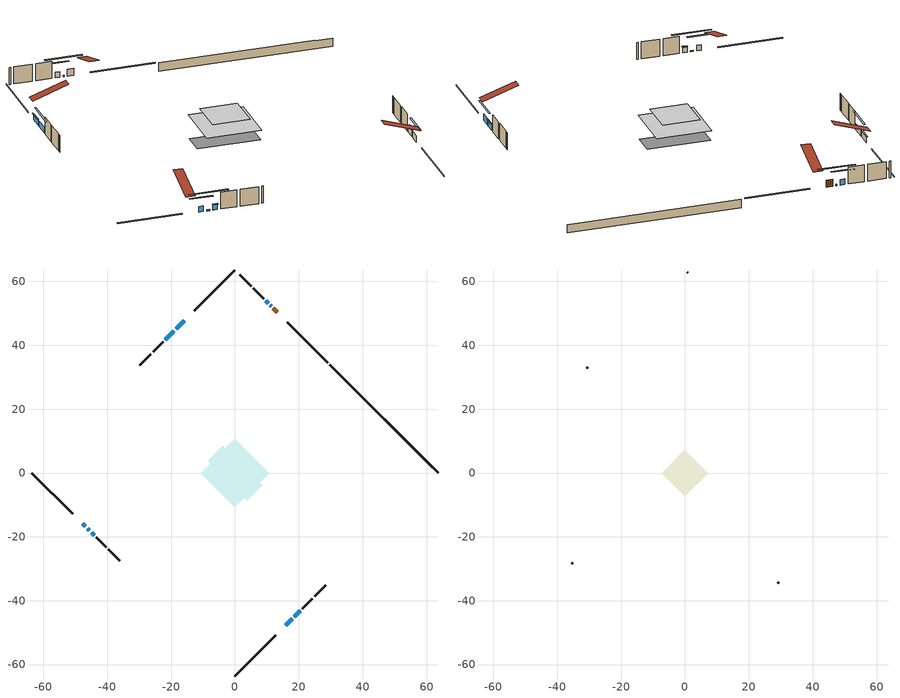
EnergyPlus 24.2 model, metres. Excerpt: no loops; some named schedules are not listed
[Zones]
conditioned space
 floor adiabatic (AdiabaticFloorConstruction): -10.69,0 0,10.69 10.69,0 0,-10.69 z3.2
 floor foundation (Slab1 construction): -8.47,3.85 -3.85,8.47 8.47,-3.85 3.85,-8.47 z-1.64
 wall outside (RimJoist1 construction): 0,-63.59 12.7,-50.89 / -63.59,0 -50.89,-12.7 / 0,63.59 -12.7,50.89 / 29.05,34.54 16.35,47.24 z0.76:1.06
 wall outside (AdiabaticWallConstruction 1): 13.17,50.42 11.96,51.63 z0.76:2.79
 wall outside (AdiabaticWallConstruction): -15.88,47.71 -18.47,45.12 / -47.71,-15.88 -46.84,-16.75 / 10.45,53.14 9.59,54 z0.76:2.35; 15.88,-47.71 17.87,-45.72 z0.76:2.59; 11.31,52.28 11.11,52.49 / -46.19,-17.4 -45.6,-17.99 z0.76:1.12; 18.53,-45.06 20.42,-43.17 z0.76:2.5; -44.94,-18.65 -44.12,-19.47 z0.76:2.27; -19.13,44.47 -21.84,41.75 z0.76:2.42
 wall outside (Wall1 construction): 21.08,-42.51 24.25,-39.34 / -43.46,-20.13 -40.29,-23.3 / -22.5,41.09 -25.67,37.92 / 8.93,54.66 5.76,57.83 z0.76:5.64
 wall outside (Wall2 construction): 24.91,-38.68 28.47,-35.13 / -39.64,-23.96 -36.08,-27.51 / -26.33,37.26 -29.88,33.71 / 5.1,58.49 1.55,62.05 z0.76:5.64
 wall foundation (FoundationWall1 construction): 29.71,33.88,-1.64 29.71,33.88,0.76 60.2,3.39,0.76 60.2,3.39,0.68 63.59,0,0.68 63.59,0,-1.64
 window (WindowConstruction): -15.88,47.71 -18.47,45.12 z0.76:2.34
 window (WindowConstruction 5): 15.88,-47.71 17.87,-45.72 z0.76:2.59
 window (WindowConstruction 6): -47.71,-15.88 -46.84,-16.75 z0.76:2.34
 window (WindowConstruction 7): 11.3,52.29 11.11,52.48 z0.76:1.12
 window (WindowConstruction 8): -46.19,-17.4 -45.6,-17.99 z0.76:1.12
 window (WindowConstruction 1): 18.53,-45.06 20.42,-43.17 z0.76:2.5
 window (WindowConstruction 2): -44.94,-18.65 -44.12,-19.47 z0.76:2.27
 window (WindowConstruction 3): 10.45,53.14 9.59,54 z0.76:2.34
 window (WindowConstruction 4): -19.13,44.46 -21.84,41.75 z0.76:2.42
 door (Door): 13.17,50.42 11.96,51.63 z0.76:2.79
 ceiling adiabatic (AdiabaticFloorConstruction): 0,-10.69 10.69,0 0,10.69 -10.69,0 z3.2
attic - vented
 floor to conditioned space (Floor1 construction Reversed): -7.27,0 0,7.27 7.27,0 0,-7.27 z5.64
 wall outside (Wall3 construction): 29.12,-34.47 29.35,-34.24 / -35.42,-28.17 -35.19,-28.4 / -30.54,33.05 -30.77,32.82 / 0.89,62.7 0.66,62.93 z0.76:5.64
 roof outside (Roof1 construction): 15.23,-48.37,5.64 8.15,-41.29,8.97 6.28,-43.15,8.97 13.36,-50.23,5.64; -48.37,-15.23,5.64 -41.29,-8.15,8.97 -43.15,-6.28,8.97 -50.23,-13.36,5.64; -15.23,48.37,5.64 -8.15,41.29,8.97 -6.28,43.15,8.97 -13.36,50.23,5.64; 13.83,49.77,5.64 6.75,42.69,8.97 8.61,40.82,8.97 15.69,47.9,5.64
shading: -18.61,44.98 -15.74,47.85 -16.03,48.14 -18.9,45.27 z2.55; 19.74,-43.85 14.02,-49.57 14.31,-49.87 20.03,-44.15 z5.23; -44.98,-18.61 -49.57,-14.02 -49.87,-14.31 -45.27,-18.91 z4.98; 7.52,56.08 14.9,48.69 15.19,48.99 7.81,56.37 z6.2; -42.01,-21.58 -49.78,-13.81 -50.07,-14.1 -42.3,-21.87 z6.2; 20.57,-43.03 18.39,-45.21 18.68,-45.5 20.86,-43.32 z2.7; -43.98,-19.61 -45.09,-18.51 -45.38,-18.8 -44.27,-19.9 z2.47; 7.72,55.87 12.32,51.27 12.61,51.56 8.01,56.16 z4.98; -23.71,39.88 -17.26,46.33 -17.55,46.62 -24,40.17 z5.06
[Building]
Building 1: Terrain=Suburbs
[Site:Location]
Montreal Intl AP_QC: Latitude {deg}=45.47; Longitude {deg}=-73.74; Time Zone {hr}=-5; Elevation {m}=36; Keep Site Location Information=Yes
[Site:GroundTemperature:Shallow]
2.07863, -0.316383, -0.508184, 0.628371, 5.19101, 9.73239, 13.6695, 16.1636, 16.3755, 14.347, 10.5102, 6.10817
[Site:WaterMainsTemperature]
Calculation Method=Schedule; Temperature Schedule=mains temperature schedule
[Material] Roughness=Rough; Thermal Absorptance=0.9
Name | Thickness {m} | Conductivity {W/m-K} | Density {kg/m3} | Specific Heat {J/kg-K} | Solar Absorptance | Visible Absorptance
asphalt or fiberglass shingles | 0.00635 | 0.162714 | 1121.4 | 1465.45 | 0.84 | 0.84
ceiling loosefill ins | 0.169333 | 0.0480833 | 16.02 | 1046.75 | 0.7 | 0.7
ceiling stud and cavity | 0.1397 | 0.458589 | 65.682 | 1177.47 | 0.7 | 0.7
concrete 4.0 in. | 0.1016 | 1.803125 | 2242.8 | 837.4 | 0.7 | 0.7
concrete 8.0 in. | 0.2032 | 1.803125 | 2242.8 | 837.4 | 0.7 | 0.7
door material | 0.04445 | 0.053851 | 512.64 | 1214.23 | 0.7 | 0.7
floor covering | 0.0127 | 0.0433444 | 54.468 | 1339.84 | 0.6 | 0.6
floor rigid ins; wall rigid ins 1 | 0.512978 | 0.029427 | 32.04 | 1214.23 | 0.7 | 0.7
floor stud and cavity | 0.1397 | 1.75129 | 37.0049 | 1207.88 | 0.7 | 0.7
furniture material conditioned space 1 | 0.1524 | 0.115458 | 640.8 | 1214.23 | 0.6 | 0.6
gypsum board | 0.0127 | 0.160291 | 801 | 837.4 | 0.6 | 0.6
osb sheathing 0.5 in. | 0.0127 | 0.115458 | 512.64 | 1214.23 | 0.7 | 0.7
osb sheathing 0.75 in. | 0.01905 | 0.115458 | 512.64 | 1214.23 | 0.7 | 0.7
rim joist stud and cavity | 0.0508 | 0.648972 | 50.32683 | 1063.81 | 0.6 | 0.6
wall rigid ins | 0.051816 | 0.029427 | 32.04 | 1214.23 | 0.7 | 0.7
wall stud and cavity | 0.1397 | 0.219171 | 139.0536 | 1170.24 | 0.7 | 0.7
wall stud and cavity 1 | 0.1397 | 0.215597 | 139.0536 | 1170.24 | 0.7 | 0.7
wall stud and cavity 2 | 0.0889 | 6.9971 | 50.32683 | 1063.81 | 0.6 | 0.6
wall stud and cavity 3 | 0.0889 | 0.380278 | 52.3479 | 1209.89 | 0.7 | 0.7
wall stud and cavity 4 | 0.0889 | 0.391764 | 83.0341 | 1211.67 | 0.7 | 0.7
wood siding | 0.0254 | 0.102417 | 544.68 | 1172.36 | 0.4 | 0.4
wood siding 1 | 0.00254 | 0.102417 | 544.68 | 1172.36 | 0.4 | 0.4
wood siding 2; wood siding 3; wood siding 4 | 0.0254 | 0.102417 | 544.68 | 1172.36 | 0.7 | 0.7
[WindowMaterial:SimpleGlazingSystem]
Name | U-Factor {W/m2-K} | Solar Heat Gain Coefficient
WindowMaterial | 2.12187 | 0.63
WindowMaterial 1 | 2.10143 | 0.64
WindowMaterial 2 | 2.13322 | 0.63
WindowMaterial 3 | 2.11108 | 0.64
WindowMaterial 4 | 2.09121 | 0.64
WindowMaterial 5 | 3.26258 | 0.43
[Construction]
AdiabaticFloorConstruction: floor stud and cavity, floor rigid ins, osb sheathing 0.75 in., floor covering
AdiabaticWallConstruction: wood siding 3, wall rigid ins 1, wall stud and cavity 3, gypsum board
AdiabaticWallConstruction 1: wood siding 4, wall rigid ins 1, wall stud and cavity 3, gypsum board
Door: door material
Floor1 construction Reversed: gypsum board, ceiling stud and cavity, ceiling loosefill ins
FoundationWall1 construction: concrete 8.0 in.
furniture construction conditioned space 1: furniture material conditioned space 1
PartitionWallConstruction: gypsum board, wall stud and cavity 4, gypsum board
RimJoist1 construction: wood siding 2, rim joist stud and cavity
Roof1 construction: asphalt or fiberglass shingles
Slab1 construction: concrete 4.0 in.
Wall1 construction: wood siding, wall rigid ins, osb sheathing 0.5 in., wall stud and cavity, gypsum board
Wall2 construction: wood siding, wall rigid ins, osb sheathing 0.5 in., wall stud and cavity 1, gypsum board
Wall3 construction: wood siding 1, wall stud and cavity 2
WindowConstruction; WindowConstruction 3; WindowConstruction 6: WindowMaterial
WindowConstruction 1: WindowMaterial 1
WindowConstruction 2: WindowMaterial 2
WindowConstruction 4: WindowMaterial 3
WindowConstruction 5: WindowMaterial 4
WindowConstruction 7; WindowConstruction 8: WindowMaterial 5
[Zone] Multiplier=1; Part of Total Floor Area=Yes
Name | Volume {m3}
attic - vented | 57.2339
conditioned space | 856.2
[Space]
Name | Zone | Volume {m3}
attic - vented 1 | attic - vented | 57.2339
conditioned space 1 | conditioned space | 856.2
[ZoneInfiltration:EffectiveLeakageArea]
infil attic - vented 1: Zone or Space=attic - vented 1; Schedule=Always On Discrete; Effective Air Leakage Area {cm2}=4226; Stack Coefficient=0.000571182; Wind Coefficient=1.61476e-05
[ZoneMixing]
whole house fan mix: Zone or Space=attic - vented; Schedule=Always On Continuous; Design Flow Rate Calculation Method=Flow/Zone; Design Flow Rate {m3/s}=0; Source Zone or Space=conditioned space
[SurfaceProperty:ExposedFoundationPerimeter]
Slab1: Exposed Perimeter Calculation Method=TotalExposedPerimeter; Total Exposed Perimeter {m}=47.916
[InternalMass] Zone or ZoneList=conditioned space; Space or SpaceList=conditioned space 1
Name | Construction | Surface Area {m2}
furniture mass conditioned space 1 | furniture construction conditioned space 1 | 137
partition wall mass | PartitionWallConstruction | 342.5
[Lights]
interior lighting: Zone or ZoneList or Space or SpaceList=conditioned space 1; Schedule=interior lighting schedule; Design Level Calculation Method=LightingLevel; Lighting Level {W}=343.2; Return Air Fraction=0; Fraction Radiant=0.6; Fraction Visible=0.2; Fraction Replaceable=1
[People]
occupants: Zone or ZoneList or Space or SpaceList=conditioned space 1; Number of People Schedule=occupants schedule; Number of People Calculation Method=People; Number of People=3; Fraction Radiant=0.314171; Sensible Heat Fraction=0.56303; Activity Level Schedule=occupants activity schedule; Carbon Dioxide Generation Rate {m3/s-W}=0; Enable ASHRAE 55 Comfort Warnings=No; Mean Radiant Temperature Calculation Type=EnclosureAveraged
[ElectricEquipment] Zone or ZoneList or Space or SpaceList=conditioned space 1; Design Level Calculation Method=EquipmentLevel
Name | Schedule | Design Level {W} | Fraction Latent | Fraction Radiant | Fraction Lost
clothes dryer | clothes dryer schedule | 140.772 | 0.015 | 0.081 | 0.85
clothes washer | clothes washer schedule | 32.1985 | 0.03 | 0.162 | 0.7
cooking range | cooking range schedule | 215.147 | 0.08 | 0.432 | 0.2
dishwasher | dishwasher schedule | 66.8632 | 0.3 | 0.18 | 0.4
fridge | fridge schedule | 72.9452 | 0 | 0.6 | 0
mech vent house fan | mech vent house fan schedule | 0 | 0 | 0 | 1
mech vent house fan cfis | mech vent house fan cfis schedule | 0 | 0 | 0 | 0
misc plug loads | misc plug loads schedule | 494.7 | 0.045 | 0.513 | 0.1
whole house fan | Always On Discrete | 0 | 0 | 0 | 1
[OtherEquipment] Zone or ZoneList or Space or SpaceList=conditioned space 1; Design Level Calculation Method=EquipmentLevel
Name | Fuel Type | Schedule | Design Level {W} | Fraction Latent | Fraction Radiant | Fraction Lost
clothes dryer 1 | Electricity | clothes dryer schedule | 0 | 0.015 | 0.081 | 0.85
cooking range 1 | Electricity | cooking range schedule | 0 | 0.08 | 0.432 | 0.2
general water use latent | None | general water use schedule | 62.594 | 1 | 0 | 0
general water use sensible | None | general water use schedule | -61.6891 | 0 | 0.6 | 0
mech vent house fan latent load | None | Always On Discrete | 0 | 1 | 0 | 0
mech vent house fan sensible load | None | Always On Discrete | 0 | 0 | 0 | 0
water heater energy adjustment1 | Electricity | Always On Discrete | 0.01 | 0 | 0 | 1
[ZoneInfiltration:DesignFlowRate] Zone or ZoneList or Space or SpaceList=conditioned space 1; Schedule=Always On Discrete; Design Flow Rate Calculation Method=Flow/Zone; Design Flow Rate {m3/s}=0
infil flow; natural vent flow; whole house fan flow
[AvailabilityManager:Scheduled]
air source heat pump airloop Availability Manager: Schedule=Always On Discrete
[Foundation:Kiva]
Foundation Kiva 1: Initial Indoor Air Temperature {C}=21; Wall Height Above Grade {m}=0.759988; Wall Depth Below Slab {m}=0.2032
[Foundation:Kiva:Settings]
Soil Conductivity {W/m-K}=0.849921; Soil Density {kg/m3}=1842.3; Soil Specific Heat {J/kg-K}=418.7; Ground Solar Absorptivity=0.9; Ground Thermal Absorptivity=0.9; Ground Surface Roughness {m}=0.03; Far-Field Width {m}=40; Deep-Ground Boundary Condition=ZeroFlux; Deep-Ground Depth {m}=40; Minimum Cell Dimension {m}=0.2; Maximum Cell Growth Coefficient=3; Simulation Timestep=Timestep
[Exterior:Lights]
exterior lighting: Schedule=exterior lighting schedule; Design Level {W}=75.6
[EnergyManagementSystem:GlobalVariable]
air_source_heat_pump_airloop_Fan_RTF
infil_program_Qfan
infil_program_Qinf
natural_vent_program_Qnv
natural_vent_program_Qwhf
[EnergyManagementSystem:Sensor]
Name | Output:Variable or Output:Meter Index Key | Output:Variable or Output:Meter
airflow_gain | infil flow | Infiltration Sensible Heat Gain Energy
airflow_gain_1 | natural vent flow | Infiltration Sensible Heat Gain Energy
airflow_gain_2 | whole house fan flow | Infiltration Sensible Heat Gain Energy
airflow_loss | infil flow | Infiltration Sensible Heat Loss Energy
airflow_loss_1 | natural vent flow | Infiltration Sensible Heat Loss Energy
airflow_loss_2 | whole house fan flow | Infiltration Sensible Heat Loss Energy
clg_load_cond |  | Cooling:EnergyTransfer:Zone:CONDITIONED SPACE
clg_sp_s; clg_sp_s_1 | cooling setpoint | Schedule Value
clothes_dryer_exhaust_0_sch_s | clothes dryer exhaust 0 schedule | Schedule Value
cool_season | cooling season schedule | Schedule Value
htg_load_cond |  | Heating:EnergyTransfer:Zone:CONDITIONED SPACE
htg_sp_s; htg_sp_s_1 | heating setpoint | Schedule Value
ig_ee_conv | clothes dryer | Electric Equipment Convective Heating Energy
ig_ee_conv_2 | cooking range | Electric Equipment Convective Heating Energy
ig_ee_conv_4 | fridge | Electric Equipment Convective Heating Energy
ig_ee_conv_5 | misc plug loads | Electric Equipment Convective Heating Energy
ig_ee_conv_6 | whole house fan | Electric Equipment Convective Heating Energy
ig_ee_rad | clothes dryer | Electric Equipment Radiant Heating Energy
ig_ee_rad_2 | cooking range | Electric Equipment Radiant Heating Energy
ig_ee_rad_4 | fridge | Electric Equipment Radiant Heating Energy
ig_ee_rad_5 | misc plug loads | Electric Equipment Radiant Heating Energy
ig_ee_rad_6 | whole house fan | Electric Equipment Radiant Heating Energy
ig_lgt_conv | interior lighting | Lights Convective Heating Energy
ig_lgt_rad | interior lighting | Lights Radiant Heating Energy
ig_lgt_vis | interior lighting | Lights Visible Radiation Heating Energy
ig_oe_conv | clothes dryer 1 | Other Equipment Convective Heating Energy
ig_oe_conv_1 | cooking range 1 | Other Equipment Convective Heating Energy
ig_oe_conv_2 | general water use latent | Other Equipment Convective Heating Energy
ig_oe_conv_3 | general water use sensible | Other Equipment Convective Heating Energy
ig_oe_conv_4 | water heater energy adjustment1 | Other Equipment Convective Heating Energy
ig_oe_rad | clothes dryer 1 | Other Equipment Radiant Heating Energy
ig_oe_rad_1 | cooking range 1 | Other Equipment Radiant Heating Energy
ig_oe_rad_2 | general water use latent | Other Equipment Radiant Heating Energy
ig_oe_rad_3 | general water use sensible | Other Equipment Radiant Heating Energy
ig_oe_rad_4 | water heater energy adjustment1 | Other Equipment Radiant Heating Energy
ig_ppl_conv | occupants | People Convective Heating Energy
ig_ppl_rad | occupants | People Radiant Heating Energy
im_conv | furniture mass conditioned space 1 | Surface Inside Face Convection Heat Gain Energy
im_conv_1 | partition wall mass | Surface Inside Face Convection Heat Gain Energy
im_ig | furniture mass conditioned space 1 | Surface Inside Face Internal Gains Radiation Heat Gain Energy
im_ig_1 | partition wall mass | Surface Inside Face Internal Gains Radiation Heat Gain Energy
im_lgt | furniture mass conditioned space 1 | Surface Inside Face Lights Radiation Heat Gain Energy
im_lgt_1 | partition wall mass | Surface Inside Face Lights Radiation Heat Gain Energy
im_sol | furniture mass conditioned space 1 | Surface Inside Face Solar Radiation Heat Gain Energy
im_sol_1 | partition wall mass | Surface Inside Face Solar Radiation Heat Gain Energy
im_surf | furniture mass conditioned space 1 | Surface Inside Face Net Surface Thermal Radiation Heat Gain Energy
im_surf_1 | partition wall mass | Surface Inside Face Net Surface Thermal Radiation Heat Gain Energy
mv_conv | mech vent house fan | Electric Equipment Convective Heating Energy
mv_conv_1 | mech vent house fan cfis | Electric Equipment Convective Heating Energy
mv_conv_2 | mech vent house fan latent load | Other Equipment Convective Heating Energy
mv_conv_3 | mech vent house fan sensible load | Other Equipment Convective Heating Energy
mv_rad | mech vent house fan | Electric Equipment Radiant Heating Energy
mv_rad_1 | mech vent house fan cfis | Electric Equipment Radiant Heating Energy
mv_rad_2 | mech vent house fan latent load | Other Equipment Radiant Heating Energy
mv_rad_3 | mech vent house fan sensible load | Other Equipment Radiant Heating Energy
natural_vent_s | natural vent schedule | Schedule Value
out_pb_s |  | Site Outdoor Air Barometric Pressure
out_wt_s |  | Site Outdoor Air Humidity Ratio
site_vw_s |  | Site Wind Speed
ss_back_out | Window1 | Surface Window Shortwave from Zone Back Out Window Heat Transfer Rate
ss_back_out_1 | Window11 | Surface Window Shortwave from Zone Back Out Window Heat Transfer Rate
ss_back_out_2 | Window13 | Surface Window Shortwave from Zone Back Out Window Heat Transfer Rate
ss_back_out_3 | Window14 | Surface Window Shortwave from Zone Back Out Window Heat Transfer Rate
ss_back_out_4 | Window15 | Surface Window Shortwave from Zone Back Out Window Heat Transfer Rate
ss_back_out_5 | Window4 | Surface Window Shortwave from Zone Back Out Window Heat Transfer Rate
ss_back_out_6 | Window6 | Surface Window Shortwave from Zone Back Out Window Heat Transfer Rate
ss_back_out_7 | Window7 | Surface Window Shortwave from Zone Back Out Window Heat Transfer Rate
ss_back_out_8 | Window8 | Surface Window Shortwave from Zone Back Out Window Heat Transfer Rate
ss_conv | Door1 | Surface Inside Face Convection Heat Gain Energy
ss_conv_1 | Window1 | Surface Inside Face Convection Heat Gain Energy
ss_conv_2 | Window11 | Surface Inside Face Convection Heat Gain Energy
ss_conv_3 | Window13 | Surface Inside Face Convection Heat Gain Energy
ss_conv_4 | Window14 | Surface Inside Face Convection Heat Gain Energy
ss_conv_5 | Window15 | Surface Inside Face Convection Heat Gain Energy
ss_conv_6 | Window4 | Surface Inside Face Convection Heat Gain Energy
ss_conv_7 | Window6 | Surface Inside Face Convection Heat Gain Energy
ss_conv_8 | Window7 | Surface Inside Face Convection Heat Gain Energy
ss_conv_9 | Window8 | Surface Inside Face Convection Heat Gain Energy
ss_ig | Door1 | Surface Inside Face Internal Gains Radiation Heat Gain Energy
ss_ig_1 | Window1 | Surface Inside Face Internal Gains Radiation Heat Gain Energy
ss_ig_2 | Window11 | Surface Inside Face Internal Gains Radiation Heat Gain Energy
ss_ig_3 | Window13 | Surface Inside Face Internal Gains Radiation Heat Gain Energy
ss_ig_4 | Window14 | Surface Inside Face Internal Gains Radiation Heat Gain Energy
ss_ig_5 | Window15 | Surface Inside Face Internal Gains Radiation Heat Gain Energy
ss_ig_6 | Window4 | Surface Inside Face Internal Gains Radiation Heat Gain Energy
ss_ig_7 | Window6 | Surface Inside Face Internal Gains Radiation Heat Gain Energy
ss_ig_8 | Window7 | Surface Inside Face Internal Gains Radiation Heat Gain Energy
ss_ig_9 | Window8 | Surface Inside Face Internal Gains Radiation Heat Gain Energy
ss_lgt | Door1 | Surface Inside Face Lights Radiation Heat Gain Energy
ss_sol | Door1 | Surface Inside Face Solar Radiation Heat Gain Energy
ss_surf | Door1 | Surface Inside Face Net Surface Thermal Radiation Heat Gain Energy
ss_surf_1 | Window1 | Surface Inside Face Net Surface Thermal Radiation Heat Gain Energy
ss_surf_2 | Window11 | Surface Inside Face Net Surface Thermal Radiation Heat Gain Energy
ss_surf_3 | Window13 | Surface Inside Face Net Surface Thermal Radiation Heat Gain Energy
ss_surf_4 | Window14 | Surface Inside Face Net Surface Thermal Radiation Heat Gain Energy
ss_surf_5 | Window15 | Surface Inside Face Net Surface Thermal Radiation Heat Gain Energy
ss_surf_6 | Window4 | Surface Inside Face Net Surface Thermal Radiation Heat Gain Energy
ss_surf_7 | Window6 | Surface Inside Face Net Surface Thermal Radiation Heat Gain Energy
ss_surf_8 | Window7 | Surface Inside Face Net Surface Thermal Radiation Heat Gain Energy
ss_surf_9 | Window8 | Surface Inside Face Net Surface Thermal Radiation Heat Gain Energy
ss_trans_in | Window1 | Surface Window Transmitted Solar Radiation Rate
ss_trans_in_1 | Window11 | Surface Window Transmitted Solar Radiation Rate
ss_trans_in_2 | Window13 | Surface Window Transmitted Solar Radiation Rate
ss_trans_in_3 | Window14 | Surface Window Transmitted Solar Radiation Rate
ss_trans_in_4 | Window15 | Surface Window Transmitted Solar Radiation Rate
ss_trans_in_5 | Window4 | Surface Window Transmitted Solar Radiation Rate
ss_trans_in_6 | Window6 | Surface Window Transmitted Solar Radiation Rate
ss_trans_in_7 | Window7 | Surface Window Transmitted Solar Radiation Rate
ss_trans_in_8 | Window8 | Surface Window Transmitted Solar Radiation Rate
ss_trans_out | Window1 | Surface Inside Face Initial Transmitted Diffuse Transmitted Out Window Solar Radiation Rate
ss_trans_out_1 | Window11 | Surface Inside Face Initial Transmitted Diffuse Transmitted Out Window Solar Radiation Rate
ss_trans_out_2 | Window13 | Surface Inside Face Initial Transmitted Diffuse Transmitted Out Window Solar Radiation Rate
ss_trans_out_3 | Window14 | Surface Inside Face Initial Transmitted Diffuse Transmitted Out Window Solar Radiation Rate
ss_trans_out_4 | Window15 | Surface Inside Face Initial Transmitted Diffuse Transmitted Out Window Solar Radiation Rate
ss_trans_out_5 | Window4 | Surface Inside Face Initial Transmitted Diffuse Transmitted Out Window Solar Radiation Rate
ss_trans_out_6 | Window6 | Surface Inside Face Initial Transmitted Diffuse Transmitted Out Window Solar Radiation Rate
ss_trans_out_7 | Window7 | Surface Inside Face Initial Transmitted Diffuse Transmitted Out Window Solar Radiation Rate
ss_trans_out_8 | Window8 | Surface Inside Face Initial Transmitted Diffuse Transmitted Out Window Solar Radiation Rate
s_conv | Floor1 | Surface Inside Face Convection Heat Gain Energy
s_conv_1 | FoundationWall1 | Surface Inside Face Convection Heat Gain Energy
s_conv_10 | Wall1:225 | Surface Inside Face Convection Heat Gain Energy
s_conv_11 | Wall1:315 | Surface Inside Face Convection Heat Gain Energy
s_conv_12 | Wall1:45 | Surface Inside Face Convection Heat Gain Energy
s_conv_13 | Wall2:135 | Surface Inside Face Convection Heat Gain Energy
s_conv_14 | Wall2:225 | Surface Inside Face Convection Heat Gain Energy
s_conv_15 | Wall2:315 | Surface Inside Face Convection Heat Gain Energy
s_conv_16 | Wall2:45 | Surface Inside Face Convection Heat Gain Energy
s_conv_2 | inferred conditioned ceiling | Surface Inside Face Convection Heat Gain Energy
s_conv_3 | inferred conditioned floor | Surface Inside Face Convection Heat Gain Energy
s_conv_4 | RimJoist1:135 | Surface Inside Face Convection Heat Gain Energy
s_conv_5 | RimJoist1:225 | Surface Inside Face Convection Heat Gain Energy
s_conv_6 | RimJoist1:315 | Surface Inside Face Convection Heat Gain Energy
s_conv_7 | RimJoist1:45 | Surface Inside Face Convection Heat Gain Energy
s_conv_8 | Slab1 | Surface Inside Face Convection Heat Gain Energy
s_conv_9 | Wall1:135 | Surface Inside Face Convection Heat Gain Energy
s_ig | Floor1 | Surface Inside Face Internal Gains Radiation Heat Gain Energy
s_ig_1 | FoundationWall1 | Surface Inside Face Internal Gains Radiation Heat Gain Energy
s_ig_10 | Wall1:225 | Surface Inside Face Internal Gains Radiation Heat Gain Energy
s_ig_11 | Wall1:315 | Surface Inside Face Internal Gains Radiation Heat Gain Energy
s_ig_12 | Wall1:45 | Surface Inside Face Internal Gains Radiation Heat Gain Energy
s_ig_13 | Wall2:135 | Surface Inside Face Internal Gains Radiation Heat Gain Energy
s_ig_14 | Wall2:225 | Surface Inside Face Internal Gains Radiation Heat Gain Energy
s_ig_15 | Wall2:315 | Surface Inside Face Internal Gains Radiation Heat Gain Energy
s_ig_16 | Wall2:45 | Surface Inside Face Internal Gains Radiation Heat Gain Energy
s_ig_2 | inferred conditioned ceiling | Surface Inside Face Internal Gains Radiation Heat Gain Energy
s_ig_3 | inferred conditioned floor | Surface Inside Face Internal Gains Radiation Heat Gain Energy
s_ig_4 | RimJoist1:135 | Surface Inside Face Internal Gains Radiation Heat Gain Energy
s_ig_5 | RimJoist1:225 | Surface Inside Face Internal Gains Radiation Heat Gain Energy
s_ig_6 | RimJoist1:315 | Surface Inside Face Internal Gains Radiation Heat Gain Energy
s_ig_7 | RimJoist1:45 | Surface Inside Face Internal Gains Radiation Heat Gain Energy
s_ig_8 | Slab1 | Surface Inside Face Internal Gains Radiation Heat Gain Energy
s_ig_9 | Wall1:135 | Surface Inside Face Internal Gains Radiation Heat Gain Energy
s_lgt | Floor1 | Surface Inside Face Lights Radiation Heat Gain Energy
s_lgt_1 | FoundationWall1 | Surface Inside Face Lights Radiation Heat Gain Energy
s_lgt_10 | Wall1:225 | Surface Inside Face Lights Radiation Heat Gain Energy
s_lgt_11 | Wall1:315 | Surface Inside Face Lights Radiation Heat Gain Energy
s_lgt_12 | Wall1:45 | Surface Inside Face Lights Radiation Heat Gain Energy
s_lgt_13 | Wall2:135 | Surface Inside Face Lights Radiation Heat Gain Energy
s_lgt_14 | Wall2:225 | Surface Inside Face Lights Radiation Heat Gain Energy
s_lgt_15 | Wall2:315 | Surface Inside Face Lights Radiation Heat Gain Energy
s_lgt_16 | Wall2:45 | Surface Inside Face Lights Radiation Heat Gain Energy
s_lgt_2 | inferred conditioned ceiling | Surface Inside Face Lights Radiation Heat Gain Energy
s_lgt_3 | inferred conditioned floor | Surface Inside Face Lights Radiation Heat Gain Energy
s_lgt_4 | RimJoist1:135 | Surface Inside Face Lights Radiation Heat Gain Energy
s_lgt_5 | RimJoist1:225 | Surface Inside Face Lights Radiation Heat Gain Energy
s_lgt_6 | RimJoist1:315 | Surface Inside Face Lights Radiation Heat Gain Energy
